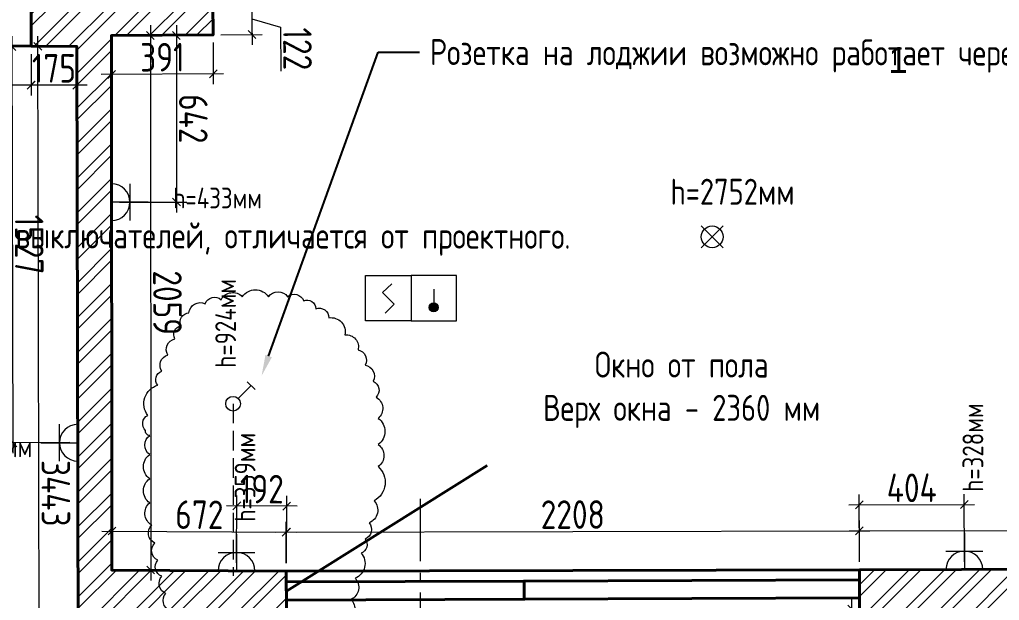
# Model space of a CAD drawing. Header units: millimetres. Extents: x -416788 to 52048, y -598564 to -7233.
# Drawn here: x 30054 to 33828, y -19440 to -17203 of the extents above; entities that cross this region are included whole.
import ezdxf
from ezdxf import colors
from ezdxf.entities.mleader import LeaderData, LeaderLine
from ezdxf.math import Vec2, Vec3

# ---------------------------------------------------------------- set-up
doc = ezdxf.new("R2010")
doc.units = ezdxf.units.MM
doc.set_wipeout_variables(frame=1)
doc.linetypes.add('GOST2.303 4', pattern=[7, 5, -2, 0])
doc.linetypes.add('GOST2.303 6', pattern=[12, 8, -1.5, 1, -1.5])
for name, color, linetype, lineweight in [('К_Окна', 4, 'Continuous', 40), ('К_Размерная', 3, 'Continuous', 0), ('К_Стены', 1, 'Continuous', 40), ('К_Текст высоты', 7, 'Continuous', 0), ('К_Текст_окна', 4, 'Continuous', 0), ('К_тонкая', 84, 'Continuous', 13), ('К_штриховка', 84, 'Continuous', 13), ('СЛ_Устройства', 2, 'Continuous', 20), ('ЭО_Розетки', 11, 'Continuous', 9), ('ЭО_Текст', 11, 'Continuous', 0)]:
    doc.layers.add(name, color=color, linetype=linetype, lineweight=lineweight)
doc.layers.add('Контур_помещения', color=201, linetype='Continuous', lineweight=15, plot=False)
doc.layers.add('ЭО_метки', color=11, linetype='GOST2.303 4', lineweight=0, plot=False)
doc.layers.add('№_pom_spec', color=6, linetype='Continuous', plot=False)
doc.styles.add('M 50', font='isocpeur.ttf', dxfattribs={"width": 0.8})
doc.styles.get("Standard").update_dxf_attribs({"font": 'greeks.shx'})
doc.dimstyles.new('M 50', dxfattribs={"dimscale": 0, "dimtxt": 110, "dimasz": 30, "dimexe": 40, "dimexo": 30, "dimgap": 10, "dimtad": 1, "dimdec": 0, "dimrnd": 1, "dimzin": 4, "dimdsep": 46, "dimtxsty": 'M 50', "dimblk": 'OBLIQUE', "dimcen": 50, "dimdle": 40, "dimadec": 0, "dimazin": 1, "dimtfac": 1, "dimtdec": 0, "dimtmove": 1, "dimatfit": 2, "dimfxl": 1, "dimtolj": 1, "dimtzin": 0, "dimlwd": -1, "dimlwe": -1, "dimarcsym": 0})

# ---------------------------------------------------------------- blocks, each defined once
blk = doc.blocks.new('A$C113549C5')
at = {"layer": 'СЛ_Устройства'}
blk.add_lwpolyline([(175, 175), (175, -175), (-175, -175), (-175, 175)], close=True, dxfattribs=at)
at = {"layer": 'СЛ_Устройства', "ltscale": 100}
blk.add_lwpolyline([(26.9, 112), (-45.3, 45.3), (45.3, -45.3), (-24, -114.6)], dxfattribs=at)
blk = doc.blocks.new('A$C48AE236B')
at = {"ltscale": 100}
blk.add_wipeout([(-175, 175), (175, 175), (175, -175), (-175, -175)], dxfattribs=at).dxf.layer = 'СЛ_Устройства'
at = {"layer": 'СЛ_Устройства', "ltscale": 100}
h = blk.add_hatch(color=256, dxfattribs=at)
h.dxf.hatch_style = 1
h.paths.add_polyline_path([(-35, -70, 1), (35, -70, 1)])
for p, q in [((-175, 175), (-175, -175)), ((175, 175), (-175, 175)), ((175, -175), (175, 175)), ((0, 70), (0, -70)), ((-175, -175), (175, -175))]:
    blk.add_line(p, q, dxfattribs=at)
blk.add_circle((0, -70), 35, dxfattribs=at)
blk = doc.blocks.new('A$Cf3fd4786')
at = {"layer": 'ЭО_Розетки', "ltscale": 100}
for p, q in [((-42.4, 42.3), (42.3, -42.4)), ((42.3, 42.3), (-42.4, -42.4))]:
    blk.add_line(p, q, dxfattribs=at)
blk.add_circle((0, 0), 42.3, dxfattribs=at)
blk = doc.blocks.new('_Oblique')
at = {"color": 0, "linetype": 'ByBlock', "lineweight": -2}
blk.add_line((-0.5, -0.5), (0.5, 0.5), dxfattribs=at)
blk = doc.blocks.new('*D48')
at = {"layer": 'Defpoints', "color": 0, "ltscale": 100, "transparency": 16777216}
for p in [(30798.2, -17139.7), (30799.2, -17261.7), (30949.2, -17260.5)]:
    blk.add_point(p, dxfattribs=at)
at = {"layer": 'К_Размерная', "color": 0, "ltscale": 100, "transparency": 16777216}
for p, q in [((30947.9, -17098.5), (30949.5, -17300.5)), ((30828.2, -17139.5), (30988.2, -17138.2)), ((30948.7, -17199.5), (31058.9, -17231.7)), ((31058.9, -17231.7), (31060.3, -17401.3)), ((30829.2, -17261.5), (30989.2, -17260.2))]:
    blk.add_line(p, q, dxfattribs=at)
at = {"layer": 'К_Размерная', "color": 0, "ltscale": 100, "transparency": 16777216, "xscale": 30, "yscale": 30, "zscale": 30}
for p, rotation in [((30948.2, -17138.5), 90.44854896476136), ((30949.2, -17260.5), 270.4485489647614)]:
    blk.add_blockref('_Oblique', p, dxfattribs=dict(at, rotation=rotation))
at = {"layer": 'К_Размерная', "color": 0, "ltscale": 100, "transparency": 16777216, "insert": (31124.6, -17315.9), "char_height": 110, "attachment_point": 5, "rotation": 270.4485, "style": 'M 50'}
blk.add_mtext('\\A1;122', dxfattribs=at)
blk = doc.blocks.new('*D49')
at = {"layer": 'Defpoints', "color": 0, "ltscale": 100, "transparency": 16777216}
for p in [(30408, -17264.3), (30799.2, -17261.7), (30409, -17414.3)]:
    blk.add_point(p, dxfattribs=at)
at = {"layer": 'К_Размерная', "color": 0, "ltscale": 100, "transparency": 16777216}
for p, q in [((30408.2, -17294.3), (30409.3, -17454.3)), ((30799.4, -17291.7), (30800.4, -17451.7)), ((30840.2, -17411.4), (30369, -17414.6))]:
    blk.add_line(p, q, dxfattribs=at)
at = {"layer": 'К_Размерная', "color": 0, "ltscale": 100, "transparency": 16777216, "xscale": 30, "yscale": 30, "zscale": 30}
for p, rotation in [((30800.2, -17411.7), 0.3865166673686193), ((30409, -17414.3), 180.3865166673686)]:
    blk.add_blockref('_Oblique', p, dxfattribs=dict(at, rotation=rotation))
at = {"layer": 'К_Размерная', "color": 0, "ltscale": 100, "transparency": 16777216, "insert": (30604.2, -17348), "char_height": 110, "attachment_point": 5, "rotation": 0.3865, "style": 'M 50'}
blk.add_mtext('\\A1;391', dxfattribs=at)
blk = doc.blocks.new('*D50')
at = {"layer": 'Defpoints', "color": 0, "ltscale": 100, "transparency": 16777216}
for p in [(30408, -17264.3), (30409.5, -19323.4), (30559.5, -19323.3)]:
    blk.add_point(p, dxfattribs=at)
at = {"layer": 'К_Размерная', "color": 0, "ltscale": 100, "transparency": 16777216}
for p, q in [((30558, -17224.2), (30559.6, -19363.3)), ((30438, -17264.3), (30598, -17264.2)), ((30439.5, -19323.4), (30599.5, -19323.2))]:
    blk.add_line(p, q, dxfattribs=at)
at = {"layer": 'К_Размерная', "color": 0, "ltscale": 100, "transparency": 16777216, "xscale": 30, "yscale": 30, "zscale": 30}
for p, rotation in [((30558, -17264.2), 90.04199305542545), ((30559.5, -19323.3), 270.0419930554256)]:
    blk.add_blockref('_Oblique', p, dxfattribs=dict(at, rotation=rotation))
at = {"layer": 'К_Размерная', "color": 0, "ltscale": 100, "transparency": 16777216, "insert": (30623.8, -18293.7), "char_height": 110, "attachment_point": 5, "rotation": 270.042, "style": 'M 50'}
blk.add_mtext('\\A1;2059', dxfattribs=at)
blk = doc.blocks.new('*D51')
at = {"layer": 'Defpoints', "color": 0, "ltscale": 100, "transparency": 16777216}
for p in [(31082.4, -19177.2), (30409.5, -19323.4), (31081.5, -19327.2)]:
    blk.add_point(p, dxfattribs=at)
at = {"layer": 'К_Размерная', "color": 0, "ltscale": 100, "transparency": 16777216}
for p, q in [((30409.7, -19293.4), (30410.6, -19133.4)), ((31081.7, -19297.2), (31082.6, -19137.2)), ((30370.4, -19173.2), (31122.4, -19177.4))]:
    blk.add_line(p, q, dxfattribs=at)
at = {"layer": 'К_Размерная', "color": 0, "ltscale": 100, "transparency": 16777216, "xscale": 30, "yscale": 30, "zscale": 30}
for p, rotation in [((30410.4, -19173.4), 179.676137545318), ((31082.4, -19177.2), 359.676137545318)]:
    blk.add_blockref('_Oblique', p, dxfattribs=dict(at, rotation=rotation))
at = {"layer": 'К_Размерная', "color": 0, "ltscale": 100, "transparency": 16777216, "insert": (30746.7, -19110.3), "char_height": 110, "attachment_point": 5, "rotation": 359.6761, "style": 'M 50'}
blk.add_mtext('\\A1;672', dxfattribs=at)
blk = doc.blocks.new('*D52')
at = {"layer": 'Defpoints', "color": 0, "ltscale": 100, "transparency": 16777216}
for p in [(33288.9, -19172.2), (31081.5, -19327.2), (33289.2, -19322.2)]:
    blk.add_point(p, dxfattribs=at)
at = {"layer": 'К_Размерная', "color": 0, "ltscale": 100, "transparency": 16777216}
for p, q in [((33289.1, -19292.2), (33288.8, -19132.2)), ((31081.5, -19297.2), (31081.1, -19137.2)), ((31041.2, -19177.3), (33328.9, -19172.1))]:
    blk.add_line(p, q, dxfattribs=at)
at = {"layer": 'К_Размерная', "color": 0, "ltscale": 100, "transparency": 16777216, "xscale": 30, "yscale": 30, "zscale": 30}
for p, rotation in [((31081.2, -19177.2), 180.1302325835969), ((33288.9, -19172.2), 0.1302325835969566)]:
    blk.add_blockref('_Oblique', p, dxfattribs=dict(at, rotation=rotation))
at = {"layer": 'К_Размерная', "color": 0, "ltscale": 100, "transparency": 16777216, "insert": (32184.9, -19109.7), "char_height": 110, "attachment_point": 5, "rotation": 0.1302, "style": 'M 50'}
blk.add_mtext('\\A1;2208', dxfattribs=at)
blk = doc.blocks.new('*D53')
at = {"layer": 'Defpoints', "color": 0, "ltscale": 100, "transparency": 16777216}
for p in [(34861.5, -19167.9), (34861.9, -19317.9), (33289.2, -19322.2)]:
    blk.add_point(p, dxfattribs=at)
at = {"layer": 'К_Размерная', "color": 0, "ltscale": 100, "transparency": 16777216}
for p, q in [((33289.1, -19292.2), (33288.7, -19132.2)), ((34861.8, -19287.9), (34861.4, -19127.9)), ((33248.8, -19172.3), (34901.5, -19167.8))]:
    blk.add_line(p, q, dxfattribs=at)
at = {"layer": 'К_Размерная', "color": 0, "ltscale": 100, "transparency": 16777216, "xscale": 30, "yscale": 30, "zscale": 30}
for p, rotation in [((33288.8, -19172.2), 180.1543190458598), ((34861.5, -19167.9), 0.1543190458598402)]:
    blk.add_blockref('_Oblique', p, dxfattribs=dict(at, rotation=rotation))
at = {"layer": 'К_Размерная', "color": 0, "ltscale": 100, "transparency": 16777216, "insert": (34075, -19105), "char_height": 110, "attachment_point": 5, "rotation": 0.1543, "style": 'M 50'}
blk.add_mtext('\\A1;1573', dxfattribs=at)
blk = doc.blocks.new('*D63')
at = {"layer": 'Defpoints', "color": 0, "ltscale": 100, "transparency": 16777216}
for p in [(33259.8, -19473.6), (33409.8, -19473.1), (33414, -20782)]:
    blk.add_point(p, dxfattribs=at)
at = {"layer": 'К_Размерная', "color": 0, "ltscale": 100, "transparency": 16777216}
for p, q in [((33264.1, -20822.5), (33259.7, -19433.6)), ((33379.8, -19473.2), (33219.8, -19473.7)), ((33384, -20782.1), (33224, -20782.6))]:
    blk.add_line(p, q, dxfattribs=at)
at = {"layer": 'К_Размерная', "color": 0, "ltscale": 100, "transparency": 16777216, "xscale": 30, "yscale": 30, "zscale": 30}
for p, rotation in [((33259.8, -19473.6), 90.18183316239227), ((33264, -20782.5), 270.1818331623923)]:
    blk.add_blockref('_Oblique', p, dxfattribs=dict(at, rotation=rotation))
at = {"layer": 'К_Размерная', "color": 0, "ltscale": 100, "transparency": 16777216, "insert": (33326.9, -20127.8), "char_height": 110, "attachment_point": 5, "rotation": 270.1818, "style": 'M 50'}
blk.add_mtext('\\A1;1309', dxfattribs=at)
blk = doc.blocks.new('*D64')
at = {"layer": 'Defpoints', "color": 0, "ltscale": 100, "transparency": 16777216}
for p in [(30099.1, -17305.6), (30274.5, -17306), (30098.8, -17455.6)]:
    blk.add_point(p, dxfattribs=at)
at = {"layer": 'К_Размерная', "color": 0, "ltscale": 100, "transparency": 16777216}
for p, q in [((30099, -17335.6), (30098.7, -17495.6)), ((30274.4, -17336), (30274.1, -17496)), ((30314.2, -17456), (30058.8, -17455.5))]:
    blk.add_line(p, q, dxfattribs=at)
at = {"layer": 'К_Размерная', "color": 0, "ltscale": 100, "transparency": 16777216, "xscale": 30, "yscale": 30, "zscale": 30}
for p, rotation in [((30098.8, -17455.6), 179.8775116181521), ((30274.2, -17456), 359.8775116181522)]:
    blk.add_blockref('_Oblique', p, dxfattribs=dict(at, rotation=rotation))
at = {"layer": 'К_Размерная', "color": 0, "ltscale": 100, "transparency": 16777216, "insert": (30186.6, -17390.8), "char_height": 110, "attachment_point": 5, "rotation": 359.8775, "style": 'M 50'}
blk.add_mtext('\\A1;175', dxfattribs=at)
blk = doc.blocks.new('*D65')
at = {"layer": 'Defpoints', "color": 0, "ltscale": 100, "transparency": 16777216}
for p in [(29189.1, -17301.9), (30099.1, -17305.6), (29188.5, -17451.9)]:
    blk.add_point(p, dxfattribs=at)
at = {"layer": 'К_Размерная', "color": 0, "ltscale": 100, "transparency": 16777216}
for p, q in [((29189, -17331.9), (29188.3, -17491.9)), ((30099, -17335.6), (30098.3, -17495.6)), ((30138.5, -17455.7), (29148.5, -17451.8))]:
    blk.add_line(p, q, dxfattribs=at)
at = {"layer": 'К_Размерная', "color": 0, "ltscale": 100, "transparency": 16777216, "xscale": 30, "yscale": 30, "zscale": 30}
for p, rotation in [((29188.5, -17451.9), 179.7690161574976), ((30098.5, -17455.6), 359.7690161574977)]:
    blk.add_blockref('_Oblique', p, dxfattribs=dict(at, rotation=rotation))
at = {"layer": 'К_Размерная', "color": 0, "ltscale": 100, "transparency": 16777216, "insert": (29643.8, -17388.8), "char_height": 110, "attachment_point": 5, "rotation": 359.769, "style": 'M 50'}
blk.add_mtext('\\A1;910', dxfattribs=at)
blk = doc.blocks.new('*D73')
at = {"layer": 'Defpoints', "color": 0, "ltscale": 100, "transparency": 16777216}
for p in [(30124.5, -17306.3), (30274.5, -17306), (30283, -20748.8)]:
    blk.add_point(p, dxfattribs=at)
at = {"layer": 'К_Размерная', "color": 0, "ltscale": 100, "transparency": 16777216}
for p, q in [((30133.1, -20789.2), (30124.4, -17266.3)), ((30244.5, -17306), (30084.5, -17306.4)), ((30253, -20748.9), (30093, -20749.3))]:
    blk.add_line(p, q, dxfattribs=at)
at = {"layer": 'К_Размерная', "color": 0, "ltscale": 100, "transparency": 16777216, "xscale": 30, "yscale": 30, "zscale": 30}
for p, rotation in [((30124.5, -17306.3), 90.14136692612175), ((30133, -20749.2), 270.1413669261218)]:
    blk.add_blockref('_Oblique', p, dxfattribs=dict(at, rotation=rotation))
at = {"layer": 'К_Размерная', "color": 0, "ltscale": 100, "transparency": 16777216, "insert": (30193.7, -19027.6), "char_height": 110, "attachment_point": 5, "rotation": 270.1414, "style": 'M 50'}
blk.add_mtext('\\A1;3443', dxfattribs=at)
blk = doc.blocks.new('*D121')
at = {"layer": 'Defpoints', "color": 0, "ltscale": 100, "transparency": 16777216}
for p in [(33692.7, -19071.1), (33693.3, -19321.1), (33289.2, -19322.2)]:
    blk.add_point(p, dxfattribs=at)
at = {"layer": 'ЭО_Текст', "color": 0, "ltscale": 100, "transparency": 16777216}
for p, q in [((33289.1, -19292.2), (33288.4, -19032.2)), ((33693.3, -19291.1), (33692.6, -19031.1)), ((33248.5, -19072.3), (33732.7, -19071))]:
    blk.add_line(p, q, dxfattribs=at)
at = {"layer": 'ЭО_Текст', "color": 0, "ltscale": 100, "transparency": 16777216, "xscale": 30, "yscale": 30, "zscale": 30}
for p, rotation in [((33288.5, -19072.2), 180.1543190458597), ((33692.7, -19071.1), 0.1543190458597385)]:
    blk.add_blockref('_Oblique', p, dxfattribs=dict(at, rotation=rotation))
at = {"layer": 'ЭО_Текст', "color": 0, "ltscale": 100, "transparency": 16777216, "insert": (33490.4, -19006.6), "char_height": 110, "attachment_point": 5, "rotation": 0.1543, "style": 'M 50'}
blk.add_mtext('\\A1;404', dxfattribs=at)
blk = doc.blocks.new('*D122')
at = {"layer": 'Defpoints', "color": 0, "ltscale": 100, "transparency": 16777216}
for p in [(30890.9, -19076.1), (30889.5, -19326.1), (31081.5, -19327.2)]:
    blk.add_point(p, dxfattribs=at)
at = {"layer": 'ЭО_Текст', "color": 0, "ltscale": 100, "transparency": 16777216}
for p, q in [((30889.6, -19296.1), (30891.1, -19036.1)), ((31081.7, -19297.2), (31083.2, -19037.2)), ((31122.9, -19077.4), (30850.9, -19075.9))]:
    blk.add_line(p, q, dxfattribs=at)
at = {"layer": 'ЭО_Текст', "color": 0, "ltscale": 100, "transparency": 16777216, "xscale": 30, "yscale": 30, "zscale": 30}
for p, rotation in [((30890.9, -19076.1), 179.6761375453184), ((31082.9, -19077.2), 359.6761375453185)]:
    blk.add_blockref('_Oblique', p, dxfattribs=dict(at, rotation=rotation))
at = {"layer": 'ЭО_Текст', "color": 0, "ltscale": 100, "transparency": 16777216, "insert": (30987.3, -19011.6), "char_height": 110, "attachment_point": 5, "rotation": 359.6761, "style": 'M 50'}
blk.add_mtext('\\A1;192', dxfattribs=at)
blk = doc.blocks.new('*D134')
at = {"layer": 'Defpoints', "color": 0, "ltscale": 100, "transparency": 16777216}
for p in [(30274.5, -17306), (30028.2, -18833.2), (30278.2, -18832.6)]:
    blk.add_point(p, dxfattribs=at)
at = {"layer": 'ЭО_Текст', "color": 0, "ltscale": 100, "transparency": 16777216}
for p, q in [((30024.4, -17266.6), (30028.3, -18873.2)), ((30244.5, -17306), (29984.5, -17306.7)), ((30248.2, -18832.6), (29988.2, -18833.3))]:
    blk.add_line(p, q, dxfattribs=at)
at = {"layer": 'ЭО_Текст', "color": 0, "ltscale": 100, "transparency": 16777216, "xscale": 30, "yscale": 30, "zscale": 30}
for p, rotation in [((30024.5, -17306.6), 90.14136692612175), ((30028.2, -18833.2), 270.1413669261217)]:
    blk.add_blockref('_Oblique', p, dxfattribs=dict(at, rotation=rotation))
at = {"layer": 'ЭО_Текст', "color": 0, "ltscale": 100, "transparency": 16777216, "insert": (30091.4, -18069.7), "char_height": 110, "attachment_point": 5, "rotation": 270.1414, "style": 'M 50'}
blk.add_mtext('\\A1;1527', dxfattribs=at)
blk = doc.blocks.new('*D135')
at = {"layer": 'Defpoints', "color": 0, "ltscale": 100, "transparency": 16777216}
for p in [(30408, -17264.3), (30408.5, -17906.1), (30658.5, -17906)]:
    blk.add_point(p, dxfattribs=at)
at = {"layer": 'ЭО_Текст', "color": 0, "ltscale": 100, "transparency": 16777216}
for p, q in [((30658, -17224.2), (30658.5, -17946)), ((30438, -17264.3), (30698, -17264.1)), ((30438.5, -17906.1), (30698.5, -17905.9))]:
    blk.add_line(p, q, dxfattribs=at)
at = {"layer": 'ЭО_Текст', "color": 0, "ltscale": 100, "transparency": 16777216, "xscale": 30, "yscale": 30, "zscale": 30}
for p, rotation in [((30658, -17264.2), 90.04199305542528), ((30658.5, -17906), 270.0419930554253)]:
    blk.add_blockref('_Oblique', p, dxfattribs=dict(at, rotation=rotation))
at = {"layer": 'ЭО_Текст', "color": 0, "ltscale": 100, "transparency": 16777216, "insert": (30723.3, -17585), "char_height": 110, "attachment_point": 5, "rotation": 270.042, "style": 'M 50'}
blk.add_mtext('\\A1;642', dxfattribs=at)
blk = doc.blocks.new('UDV_Розетки_ГОСТ_21.210_СУ.IP20.двухполюсная.с.защ.контактом_5')
at = {"color": 0}
for p, q in [((70.8, 70.8), (70.8, -70.8)), ((70.8, 0), (0, 0)), ((141.6, 0), (70.8, 0))]:
    blk.add_line(p, q, dxfattribs=at)
blk.add_lwpolyline([(0, 70.8), (0, -70.8, 1)], format="xyb", close=True, dxfattribs=at)
blk = doc.blocks.new('UDV_Розетки_ГОСТ_21.210_СУ.IP20.двухполюсная.с.защ.контактом_7')
at = {"color": 0}
for p, q in [((-70.8, -70.8), (-70.8, 70.8)), ((-70.8, 0), (0, 0)), ((-141.6, 0), (-70.8, 0))]:
    blk.add_line(p, q, dxfattribs=at)
blk.add_lwpolyline([(0, -70.8), (0, 70.8, 1)], format="xyb", close=True, dxfattribs=at)
blk = doc.blocks.new('UDV_Выключатели_ГОСТ_21.210_СУ.IP20.однополюсный_5')
at = {"layer": 'ЭО_Розетки'}
for p, q in [((54.9, 84.8), (84.8, 54.9)), ((20, 20), (69.9, 69.9))]:
    blk.add_line(p, q, dxfattribs=at)
blk.add_circle((0, 0), 28.2, dxfattribs=at)
blk.add_circle((0, 0), 28.2, dxfattribs=at)
blk = doc.blocks.new('UDV_Розетки_ГОСТ_21.210_СУ.IP20.двухполюсная.с.защ.контактом_13')
at = {"color": 0}
for p, q in [((0, 141.6), (0, 70.8)), ((-70.8, 70.8), (70.8, 70.8)), ((0, 70.8), (0, 0))]:
    blk.add_line(p, q, dxfattribs=at)
blk.add_lwpolyline([(-70.8, 0), (70.8, 0, 1)], format="xyb", close=True, dxfattribs=at)

msp = doc.modelspace()

# ---------------------------------------------------------------- hatches: boundary and pattern name
at = {"layer": 'К_штриховка', "ltscale": 100}
h = msp.add_hatch(dxfattribs=at)
h.set_pattern_fill('ANSI32', color=256, scale=10)
h.paths.add_polyline_path([(29009, -20955.8), (28967.6, -20751.4), (28453.9, -20751.4), (28408.5, -20954), (28409, -21160.8), (29006.9, -21163.6)])
h.paths.add_polyline_path([(30989.3, -20966.1), (30990.2, -20757.1), (30575.9, -20752.9), (30571.8, -19481.9), (31081.9, -19480.3), (31081.5, -19327.2), (30409.5, -19323.4), (30408, -17264.3), (30799.2, -17261.7), (30798.2, -17139.7), (30250.4, -17151.5), (30099.1, -17154.8), (30099.1, -17305.6), (30274.5, -17306), (30283, -20748.8), (29955.7, -20750.9), (29926.4, -20965.1), (29924.4, -21168), (30987.2, -21173)])
h = msp.add_hatch(dxfattribs=at)
h.set_pattern_fill('ANSI32', color=256, scale=10)
h.paths.add_polyline_path([(35263, -17340), (35071.6, -17340.4), (34862.3, -17372.4), (34861.9, -19317.9), (33289.2, -19322.2), (33289.6, -19473.5), (33289.6, -19473.5), (33409.8, -19473.1), (33414, -20782), (33155.2, -20779.3), (33154.2, -20988.3), (33152.2, -21183.3), (33811.2, -21186.5), (33811.2, -19720.8), (35263.2, -19716.8)])

# ---------------------------------------------------------------- linework, layer by layer
at = {"layer": 'К_Окна'}
msp.add_lwpolyline([(31081.8, -19404.1), (31854.7, -18920.1)], dxfattribs=at)
for points in [[(31081.6, -19369.1), (31997.4, -19365.7), (31997.7, -19435.7), (31081.9, -19439.1), (31081.6, -19369.1)], [(33289.3, -19360.9), (31997.4, -19365.7), (31997.7, -19435.7), (33289.6, -19430.9), (33289.3, -19360.9)]]:
    msp.add_lwpolyline(points, close=True, dxfattribs=at)
at = {"layer": 'К_Стены', "ltscale": 100}
for p, q in [((30099.1, -17154.8), (30099.1, -17305.6)), ((31081.5, -19327.2), (31081.9, -19480.3)), ((33289.6, -19473.5), (33289.2, -19322.2))]:
    msp.add_line(p, q, dxfattribs=at)
msp.add_lwpolyline([(30099.1, -17305.6), (29189.1, -17301.9), (26435.1, -17290.8), (26440.4, -20748.6), (26728.7, -20747.2), (28453.9, -20751.4), (28967.6, -20751.4), (29955.7, -20750.9), (30283, -20748.8), (30274.5, -17306)], close=True, dxfattribs=at)
at = {"layer": 'К_тонкая', "linetype": 'GOST2.303 6', "ltscale": 30}
msp.add_line((31597, -19049.6), (31597, -19833.8), dxfattribs=at)
at = {"layer": 'Контур_помещения', "ltscale": 100}
msp.add_lwpolyline([(30274.5, -17306), (30099.1, -17305.6), (29189.1, -17301.9), (26435.1, -17290.8), (26440.4, -20748.6), (26728.7, -20747.2), (28453.9, -20751.4), (28967.6, -20751.4), (29955.7, -20750.9), (30283, -20748.8)], close=True, dxfattribs=at)
at = {"layer": 'ЭО_метки', "ltscale": 15}
msp.add_line((30876.4, -18682.5), (30876.4, -19346), dxfattribs=at)
at = {"layer": 'ЭО_Текст', "ltscale": 100}
msp.add_lwpolyline([(30632.9, -19478.9, -0.520567), (30617.4, -19413.1, -0.520567), (30617.4, -19413.1, -0.520567), (30601.9, -19347.2, -0.520567), (30601.9, -19347.2, -0.520567), (30586.4, -19285.3, -0.520567), (30586.4, -19285.3, -0.520567), (30574.7, -19219.4, -0.520567), (30574.7, -19219.4, -0.520567), (30563.1, -19149.7, -0.520567), (30563.1, -19149.7, -0.520567), (30555.3, -19064.4, -0.520567), (30555.3, -19064.4, -0.520567), (30555.3, -18971.5, -0.520567), (30555.3, -18971.5, -0.520567), (30555.3, -18878.5, -0.520567), (30555.3, -18878.5, -0.520567), (30555.3, -18804.9, -0.520567), (30555.3, -18804.9, -0.520567), (30539.8, -18785.5, -0.520567), (30547.6, -18727.4, -0.520567), (30547.6, -18727.4, -0.520567), (30586.4, -18611.2, -0.520567), (30586.4, -18611.2, -0.520567), (30601.9, -18557, -0.520567), (30601.9, -18557, -0.520567), (30625.1, -18495, -0.520567), (30625.1, -18495, -0.520567), (30652.3, -18433, -0.520567), (30652.3, -18433, -0.520567), (30675.5, -18382.6, -0.520567), (30675.5, -18382.6, -0.520567), (30706.5, -18332.3, -0.520567), (30706.5, -18332.3, -0.520567), (30768.6, -18297.4, -0.520567), (30768.6, -18297.4, -0.520567), (30830.6, -18281.9, -0.520567), (30830.6, -18281.9, -0.520567), (30912, -18270.3, -0.520567), (30912, -18270.3, -0.520567), (31012.8, -18270.3, -0.520567), (31012.8, -18270.3, -0.520567), (31086.5, -18270.3, -0.520567), (31086.5, -18270.3, -0.520567), (31148.5, -18285.8, -0.520567), (31148.5, -18285.8, -0.520567), (31195.1, -18316.8, -0.520567), (31195.1, -18316.8, -0.520567), (31245.5, -18351.6, -0.520567), (31245.5, -18351.6, -0.520567), (31307.5, -18417.5, -0.520567), (31307.5, -18417.5, -0.520567), (31357.9, -18475.6, -0.520567), (31357.9, -18475.6, -0.520567), (31385, -18533.7, -0.520567), (31385, -18533.7, -0.520567), (31416, -18595.7, -0.520567), (31416, -18595.7, -0.520567), (31427.7, -18657.7, -0.520567), (31427.7, -18657.7, -0.520567), (31435.4, -18739, -0.520567), (31435.4, -18739, -0.520567), (31435.4, -18839.8, -0.520567), (31435.4, -18839.8, -0.520567), (31435.4, -18925, -0.520567), (31435.4, -18925, -0.520567), (31419.9, -19056.7, -0.520567), (31419.9, -19056.7, -0.520567), (31400.5, -19141.9, -0.520567), (31400.5, -19141.9, -0.520567), (31385, -19203.9, -0.520567), (31385, -19203.9, -0.520567), (31369.5, -19258.1, -0.520567), (31369.5, -19258.1, -0.520567), (31346.3, -19355, -0.520567), (31346.3, -19355, -0.520567), (31330.8, -19436.3, -0.520567), (31330.8, -19436.3, -0.520567), (31315.2, -19517.7, -0.520567)], format="xyb", dxfattribs=at)

# ---------------------------------------------------------------- block references
at = {"layer": 'СЛ_Устройства', "xscale": 0.5, "yscale": 0.5, "zscale": 0.5}
msp.add_blockref('A$C113549C5', (31474.3, -18276.4), dxfattribs=at)
at = {"layer": 'ЭО_Розетки', "ltscale": 100}
for name, p in [('UDV_Розетки_ГОСТ_21.210_СУ.IP20.двухполюсная.с.защ.контактом_5', (30408.5, -17906.1)), ('A$Cf3fd4786', (32721.7, -18039.8)), ('UDV_Выключатели_ГОСТ_21.210_СУ.IP20.однополюсный_5', (30876.4, -18682.5)), ('UDV_Розетки_ГОСТ_21.210_СУ.IP20.двухполюсная.с.защ.контактом_7', (30278.2, -18832.7)), ('UDV_Розетки_ГОСТ_21.210_СУ.IP20.двухполюсная.с.защ.контактом_13', (30889.9, -19326.1)), ('UDV_Розетки_ГОСТ_21.210_СУ.IP20.двухполюсная.с.защ.контактом_13', (33693.1, -19321.1))]:
    msp.add_blockref(name, p, dxfattribs=at)

# ---------------------------------------------------------------- texts
at = {"layer": 'К_Текст высоты', "lineweight": 15, "insert": (32800.1, -17866.1), "char_height": 100, "attachment_point": 5, "style": 'M 50'}
msp.add_mtext('h=2752мм', dxfattribs=at)
at = {"layer": 'К_Текст_окна', "lineweight": 0, "insert": (32604.3, -18628.8), "char_height": 100, "width": 1938.602, "attachment_point": 5, "style": 'M 50'}
msp.add_mtext('Окно от пола\\PВерх окна - 2360 мм', dxfattribs=at)
at = {"layer": 'ЭО_Текст', "color": 1, "char_height": 80, "width": 598.261, "attachment_point": 5, "style": 'M 50'}
for s, insert, rotation in [('h=433мм', (30816.8, -17890.2), 0.0001), ('h=924мм', (30847.8, -18373.3), 90), ('h=328мм', (33726.1, -18851.9), 90), ('h=331мм', (29940.3, -18848.6), 0.0002), ('h=359мм', (30922.8, -18966), 90)]:
    msp.add_mtext(s, dxfattribs=dict(at, insert=insert, rotation=rotation))
at = {"layer": '№_pom_spec', "ltscale": 100, "insert": (33400.9, -17308.6), "char_height": 100, "attachment_point": 1}
msp.add_mtext_dynamic_manual_height_columns('1', width=432.081, gutter_width=500, heights=[0], dxfattribs=at)

# ---------------------------------------------------------------- dimensions: what is measured, and where the dimension line sits
at = {"layer": 'К_Размерная', "ltscale": 100}
for p1, p2, picture, middle in [((30798.2, -17139.7), (30799.2, -17261.7), '*D48', (31124, -17241.1)), ((30408, -17264.3), (30409.5, -19323.4), '*D50', (30623.8, -18293.7)), ((30283, -20748.8), (30274.5, -17306), '*D73', (30193.7, -19027.6)), ((30799.2, -17261.7), (30408, -17264.3), '*D49', (30604.2, -17348)), ((30099.1, -17305.6), (29189.1, -17301.9), '*D65', (29643.8, -17388.8)), ((30274.5, -17306), (30099.1, -17305.6), '*D64', (30186.6, -17390.8)), ((30409.5, -19323.4), (31081.5, -19327.2), '*D51', (30746.7, -19110.3)), ((31081.5, -19327.2), (33289.2, -19322.2), '*D52', (32184.9, -19109.7)), ((33289.2, -19322.2), (34861.9, -19317.9), '*D53', (34075, -19105)), ((33414, -20782), (33409.8, -19473.1), '*D63', (33326.9, -20127.8))]:
    dim = msp.add_aligned_dim(p1=p1, p2=p2, distance=150, dimstyle='M 50', override={"dimscale": 1}, dxfattribs=at)
    dim.commit()
    dim.dimension.update_dxf_attribs({"geometry": picture, "text_midpoint": middle})
at = {"layer": 'ЭО_Текст', "ltscale": 100}
for p1, p2, distance, picture, middle in [((30408, -17264.3), (30408.5, -17906.1), 250, '*D135', (30723.3, -17585)), ((30274.5, -17306), (30278.2, -18832.6), -250, '*D134', (30091.4, -18069.7)), ((31081.5, -19327.2), (30889.5, -19326.1), -250, '*D122', (30987.3, -19011.6)), ((33289.2, -19322.2), (33693.3, -19321.1), 250, '*D121', (33490.4, -19006.6))]:
    dim = msp.add_aligned_dim(p1=p1, p2=p2, distance=distance, dimstyle='M 50', override={"dimscale": 1}, dxfattribs=at)
    dim.commit()
    dim.dimension.update_dxf_attribs({"geometry": picture, "text_midpoint": middle})

# ---------------------------------------------------------------- leaders
ml = msp.add_multileader_mtext('Standard', dxfattribs=at)
ml.set_content('Принять во внимание, что этом месте расположение выключателей, отличается от проектного. ', color=256, style='M 50')
ml.set_leader_properties()
ml.build(insert=Vec2(0, 0))
ml.multileader.update_dxf_attribs({"arrow_head_size": 80, "scale": 20})
ctx = ml.context
ctx.base_point, ctx.scale, ctx.char_height, ctx.arrow_head_size, ctx.landing_gap_size, ctx.plane_origin, ctx.plane_x_axis, ctx.plane_y_axis = Vec3(27237.3, -18046.7), 20, 100, 80, 40, Vec3(23598.8, -17362.2), Vec3(1, -0.000835), Vec3(0.000835, 1)
notes = []
notes.append((ctx, [(0, (1, 1, 0), (28493.3, -18047.7), (-1, 0.000835), 160, [(0, [(28939.9, -17840.6)], 0, [])])]))
ctx.mtext.insert, ctx.mtext.text_direction, ctx.mtext.rotation, ctx.mtext.width, ctx.mtext.defined_height, ctx.mtext.flow_direction = Vec3(27277.3, -17981.7), Vec3(1, -0.000835), 6.28235, 1020.679, 432.9, 5
for ctx, leaders in notes:
    for number, flags, end, landing, length, lines in leaders:
        leader = LeaderData()
        leader.index, (leader.has_last_leader_line, leader.has_dogleg_vector, leader.attachment_direction) = number, flags
        leader.last_leader_point, leader.dogleg_vector, leader.dogleg_length = Vec3(end), Vec3(landing), length
        for number, points, colour, breaks in lines:
            line = LeaderLine()
            line.index, line.vertices, line.color, line.breaks = number, Vec3.list(points), colors.encode_raw_color(colour), breaks
            leader.lines.append(line)
        ctx.leaders.append(leader)

# ---------------------------------------------------------------- next in the draw order: block references
at = {"layer": 'СЛ_Устройства', "xscale": 0.5, "yscale": 0.5, "zscale": 0.5}
msp.add_blockref('A$C48AE236B', (31649.3, -18276.4), dxfattribs=at)

# ---------------------------------------------------------------- next in the draw order: linework, layer by layer
at = {"layer": 'К_Стены', "ltscale": 100}
msp.add_lwpolyline([(30798.2, -17139.7), (30799.2, -17261.7), (30408, -17264.3), (30409.5, -19323.4), (31081.5, -19327.2), (33289.2, -19322.2), (34861.9, -19317.9), (34862.3, -17372.4), (34858, -15227.7), (34858.1, -14607.2), (30799.4, -14601.7), (30779, -15761.8)], dxfattribs=at)
at = {"layer": 'Контур_помещения', "ltscale": 100}
msp.add_lwpolyline([(34858, -15227.7), (34858.1, -14607.2), (30799.4, -14601.7), (30779, -15761.8), (30798.2, -17139.7), (30799.2, -17261.7), (30408, -17264.3), (30409.5, -19323.4), (31081.5, -19327.2), (33289.2, -19322.2), (34861.9, -19317.9), (34862.3, -17372.4)], close=True, dxfattribs=at)

# ---------------------------------------------------------------- next in the draw order: leaders
at = {"layer": 'ЭО_Текст', "ltscale": 100}
ml = msp.add_multileader_mtext('Standard', dxfattribs=at)
ml.set_content('Розетка на лоджии возможно работает через этот выключатель', color=256, style='M 50')
ml.set_leader_properties()
ml.build(insert=Vec2(0, 0))
ml.multileader.update_dxf_attribs({"arrow_head_size": 80, "scale": 20})
ctx = ml.context
ctx.base_point, ctx.scale, ctx.char_height, ctx.arrow_head_size, ctx.landing_gap_size, ctx.plane_origin, ctx.plane_x_axis, ctx.plane_y_axis = Vec3(31594.8, -17328.1), 20, 100, 80, 40, Vec3(27936.4, -16643.6), Vec3(1, -0.000835), Vec3(0.000835, 1)
notes = []
notes.append((ctx, [(1, (1, 1, 0), (31434.8, -17328), (1, -0.000835), 160, [(0, [(30986.5, -18574.6)], 0, [])])]))
ctx.mtext.insert, ctx.mtext.text_direction, ctx.mtext.rotation, ctx.mtext.width, ctx.mtext.defined_height, ctx.mtext.flow_direction = Vec3(31634.8, -17278.1), Vec3(1, -0.000835), 6.28235, 1020.679, 432.9, 5
for ctx, leaders in notes:
    for number, flags, end, landing, length, lines in leaders:
        leader = LeaderData()
        leader.index, (leader.has_last_leader_line, leader.has_dogleg_vector, leader.attachment_direction) = number, flags
        leader.last_leader_point, leader.dogleg_vector, leader.dogleg_length = Vec3(end), Vec3(landing), length
        for number, points, colour, breaks in lines:
            line = LeaderLine()
            line.index, line.vertices, line.color, line.breaks = number, Vec3.list(points), colors.encode_raw_color(colour), breaks
            leader.lines.append(line)
        ctx.leaders.append(leader)

doc.saveas('drawing.dxf')
